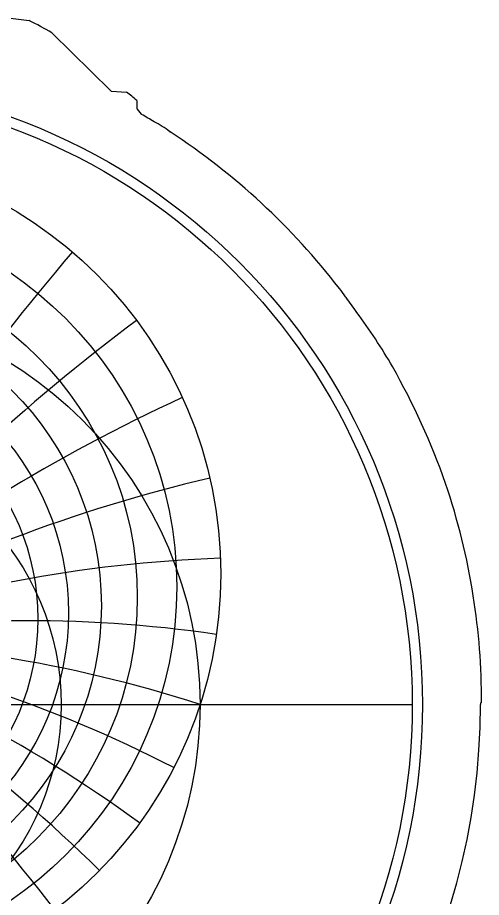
# Model space of a CAD drawing. Header units: millimetres. Extents: x -68 to 68, y -68 to 78.
# Drawn here: x 21.7 to 67.6, y -19.1 to 67.9 of the extents above; entities that cross this region are included whole.
import ezdxf

# ---------------------------------------------------------------- set-up
doc = ezdxf.new("R2010")
doc.units = ezdxf.units.MM
for name, color, linetype in [('CUT_OUTER', 1, 'Continuous'), ('ENGRAVE', 7, 'Continuous'), ('ENGRAVE_FINE', 8, 'Continuous'), ('GUIDE', 3, 'Continuous')]:
    doc.layers.add(name, color=color, linetype=linetype)

msp = doc.modelspace()

# ---------------------------------------------------------------- linework, layer by layer
at = {"layer": 'CUT_OUTER'}
for points in [[(20.506, 67.878), (22.878, 67.581), (22.882, 67.58)], [(25.107, 66.367), (25.11, 66.364), (30.934, 60.64)], [(31.029, 60.597), (32.487, 60.5), (32.491, 60.499)], [(33.503, 59.691), (33.503, 59.687), (33.503, 58.936)], [(33.538, 58.84), (33.957, 58.337), (33.989, 58.318)], [(36.773, 56.604), (36.809, 56.58)], [(54.165, 40.279), (54.217, 40.21)], [(67.59, 0.215), (67.587, 0.213), (67.499, 0.155), (67.5, 0)]]:
    msp.add_lwpolyline(points, dxfattribs=at)
for centre, radius, start, end in [((11.068, 43.27), 27.028, 58.70678, 64.0822), ((31.039, 60.747), 0.15, 225.49538, 266.18254), ((25.042, 50.141), 12.759, 48.45924, 54.27777), ((33.653, 58.936), 0.15, 180, 219.7993), ((1.606, 2.717), 64.344, 58.50544, 59.78287), ((31.158, 49.418), 9.119, 52.00025, 63.55006), ((0.006, 0.007), 67.491, 37.51045, 56.95381), ((48.417, 36.583), 6.834, 32.74522, 41.40945), ((1.173, 0.859), 66.046, 35.01245, 36.57024), ((13.925, 7.747), 51.677, 29.74861, 36.86952), ((-2.497, -1.527), 70.536, 19.36131, 29.6703), ((1.67, 0.651), 65.886, 8.80088, 18.7757), ((5.789, 0.752), 61.803, 359.50276, 9.29301), ((0, 0), 67.5, 179.84301, 0.00013)]:
    msp.add_arc(centre, radius, start, end, dxfattribs=at)
at = {"layer": 'ENGRAVE'}
msp.add_lwpolyline([(-60.75, 0), (60.75, 0)], dxfattribs=at)
for centre, radius in [((0, 0), 60.75), ((0, 12.921), 41.813), ((0, 11.641), 37.466), ((0, 10.603), 33.562), ((0, 0), 39.766), ((0, 9.752), 30.014), ((0, 9.05), 26.755), ((0, 8.469), 23.733), ((0, 0), 26.031)]:
    msp.add_circle(centre, radius, dxfattribs=at)
msp.add_arc((0, -122.388), 128.686, 72, 108, dxfattribs=at)
msp.add_arc((0, -122.388), 128.686, 72, 108, dxfattribs=at)
at = {"layer": 'ENGRAVE_FINE'}
for centre, radius, start, end in [((222.892, -122.388), 257.373, 139.51201, 157.9673), ((222.892, -122.388), 257.373, 139.51201, 157.9673), ((153.363, -122.388), 200.201, 126.78174, 150.37553), ((153.363, -122.388), 200.201, 126.78174, 150.37553), ((-107.981, -122.388), 167.988, 37.43197, 65.38611), ((-107.981, -122.388), 167.988, 37.43197, 65.38611), ((107.981, -122.388), 167.988, 114.61389, 142.56803), ((107.981, -122.388), 167.988, 114.61389, 142.56803), ((-74.297, -122.388), 148.594, 45.51313, 76.94513), ((-74.297, -122.388), 148.594, 45.51313, 76.94513), ((74.297, -122.388), 148.594, 103.05487, 134.48687), ((74.297, -122.388), 148.594, 103.05487, 134.48687), ((-46.838, -122.388), 136.945, 53.92766, 87.88511), ((-46.838, -122.388), 136.945, 53.92766, 87.88511), ((46.838, -122.388), 136.945, 92.11489, 126.07234), ((46.838, -122.388), 136.945, 92.11489, 126.07234), ((-22.691, -122.388), 130.672, 62.73644, 98.22406), ((-22.691, -122.388), 130.672, 62.73644, 98.22406), ((22.691, -122.388), 130.672, 81.77594, 117.26356), ((22.691, -122.388), 130.672, 81.77594, 117.26356)]:
    msp.add_arc(centre, radius, start, end, dxfattribs=at)
at = {"layer": 'GUIDE'}
msp.add_circle((0, 0), 61.763, dxfattribs=at)

doc.saveas('drawing.dxf')
